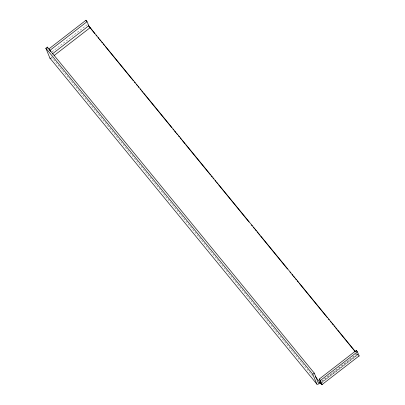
<?xml version="1.0" encoding="UTF-8"?>
<svg xmlns="http://www.w3.org/2000/svg" width="405" height="405" viewBox="0 0 405 405"><rect width="100%" height="100%" fill="white"/><g stroke="black" fill="none" stroke-linecap="round" stroke-linejoin="round"><path stroke-width="0.3" stroke-dasharray="2.02 1.52" d="M52.073 51.855L87.637 24.346M321.499 381.186L357.063 353.676L357.352 354.016M322.218 381.353L357.291 354.223L357.063 353.676M320.932 383.176L357.974 354.517M321.94 382.502L357.995 354.613M357.934 354.603L357.6 354.294M356.486 353.241L357.291 354.223A3.761 0.329 52.3 0 0 357.863 354.901M312.7 376.083L51.384 56.923A1.878 0.567 -39.3 0 0 51.693 57.044M51.774 57.869A3.761 1.134 -39.3 0 1 51.086 58.168"/><path stroke-width="0.61" d="M320.244 382.877A3.761 1.134 -39.3 0 1 316.832 384.082L49.901 58.067L45.851 48.241L47.329 47.096L314.26 373.106L318.31 382.933A1.878 0.567 -39.3 0 0 320.021 382.335L320.947 383.267L319.241 379.08L356.289 350.421L357.423 351.808L359.108 355.904L322.066 384.563A3.761 0.329 52.3 0 1 320.244 382.877L315.212 376.458M355.463 351.717L90.133 27.667C88.057 25.586 88.052 22.29 85.951 20.25L48.904 48.909L50.524 51.465M50.043 50.296L87.085 21.637M52.22 54.007L88.771 25.733M54.078 55.561L90.133 27.667L94.77 33.595M316.832 384.082L312.781 374.255L314.26 373.106M322.066 384.563L320.38 380.467L357.423 351.808M95.97 35.063L96.77 36.045M97.975 37.513L98.774 38.49M99.579 39.467L100.779 40.94M101.584 41.917L102.384 42.895M103.184 43.877L104.389 45.345M105.189 46.322L133.245 80.59M134.445 82.058L135.25 83.035M136.45 84.503L137.255 85.485M138.054 86.462L138.854 87.439M140.059 88.908L140.859 89.89M141.659 90.867L142.864 92.335M143.664 93.317L171.72 127.58M172.925 129.048L173.725 130.03M174.525 131.007L175.73 132.476M176.529 133.453L177.334 134.435M178.534 135.903L179.334 136.88M180.139 137.862L181.339 139.33M182.144 140.307L184.948 143.734M185.748 144.712L210.6 175.061M211.4 176.043L212.2 177.02M213.005 177.998L213.805 178.98M215.004 180.448L215.809 181.425M216.609 182.407L217.814 183.875M218.614 184.852L249.075 222.056M251.48 224.993L252.28 225.97M253.484 227.438L254.284 228.42M255.084 229.397L256.289 230.865M257.089 231.847L259.894 235.27M260.699 236.252L287.55 269.047M289.955 271.983L290.76 272.965M291.959 274.433L292.759 275.41M293.564 276.392L294.764 277.86M295.569 278.837L296.369 279.815M297.169 280.797L298.374 282.265M299.173 283.242L327.23 317.51M328.43 318.978L329.235 319.955M330.434 321.423L331.239 322.405M332.039 323.382L333.239 324.85M334.044 325.833L334.844 326.81M335.644 327.787L336.849 329.255M337.649 330.237L354.886 351.287M319.241 379.08L320.38 380.467M45.851 48.241L312.781 374.255M356.289 350.421L356.77 351.591M85.951 20.25L86.432 21.419M47.329 47.096L47.81 48.251M50.524 58.31A3.761 1.134 -39.3 0 1 49.901 58.067M90.361 28.213A3.761 0.329 52.3 0 1 88.619 25.93M359.108 355.904A3.761 0.329 52.3 0 1 358.764 355.863"/></g></svg>
